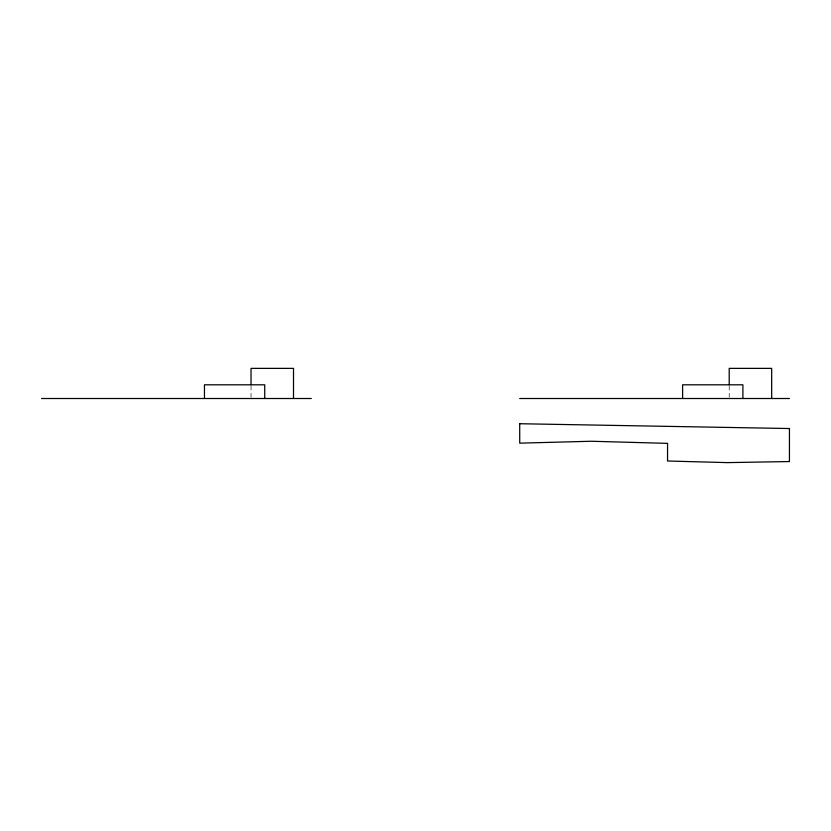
<?xml version="1.0" encoding="UTF-8"?>
<svg xmlns="http://www.w3.org/2000/svg" width="831" height="831" viewBox="0 0 831 831"><rect width="100%" height="100%" fill="white"/><g stroke="black" fill="none" stroke-linecap="round" stroke-linejoin="round"><path stroke-width="0.62" stroke-dasharray="4.16 3.12" d="M729.203 385.948L729.203 397.249M251.035 385.948L251.035 397.249"/><path stroke-width="1.25" d="M41.55 398.506L311.293 398.506M519.707 398.506L789.45 398.506M519.707 423.727L789.45 428.536L789.44 461.548L727.364 462.618L667.542 461.008L667.553 443.37L591.402 441.251L519.728 443.152L519.707 423.789M771.677 398.506L771.677 368.372L729.203 368.372L729.203 384.691M742.904 398.506L742.904 384.805L682.615 384.805L682.615 398.506M293.509 398.506L293.509 368.372L251.035 368.372L251.035 384.691M264.736 398.506L264.736 384.805L204.457 384.805L204.457 398.506"/></g></svg>
